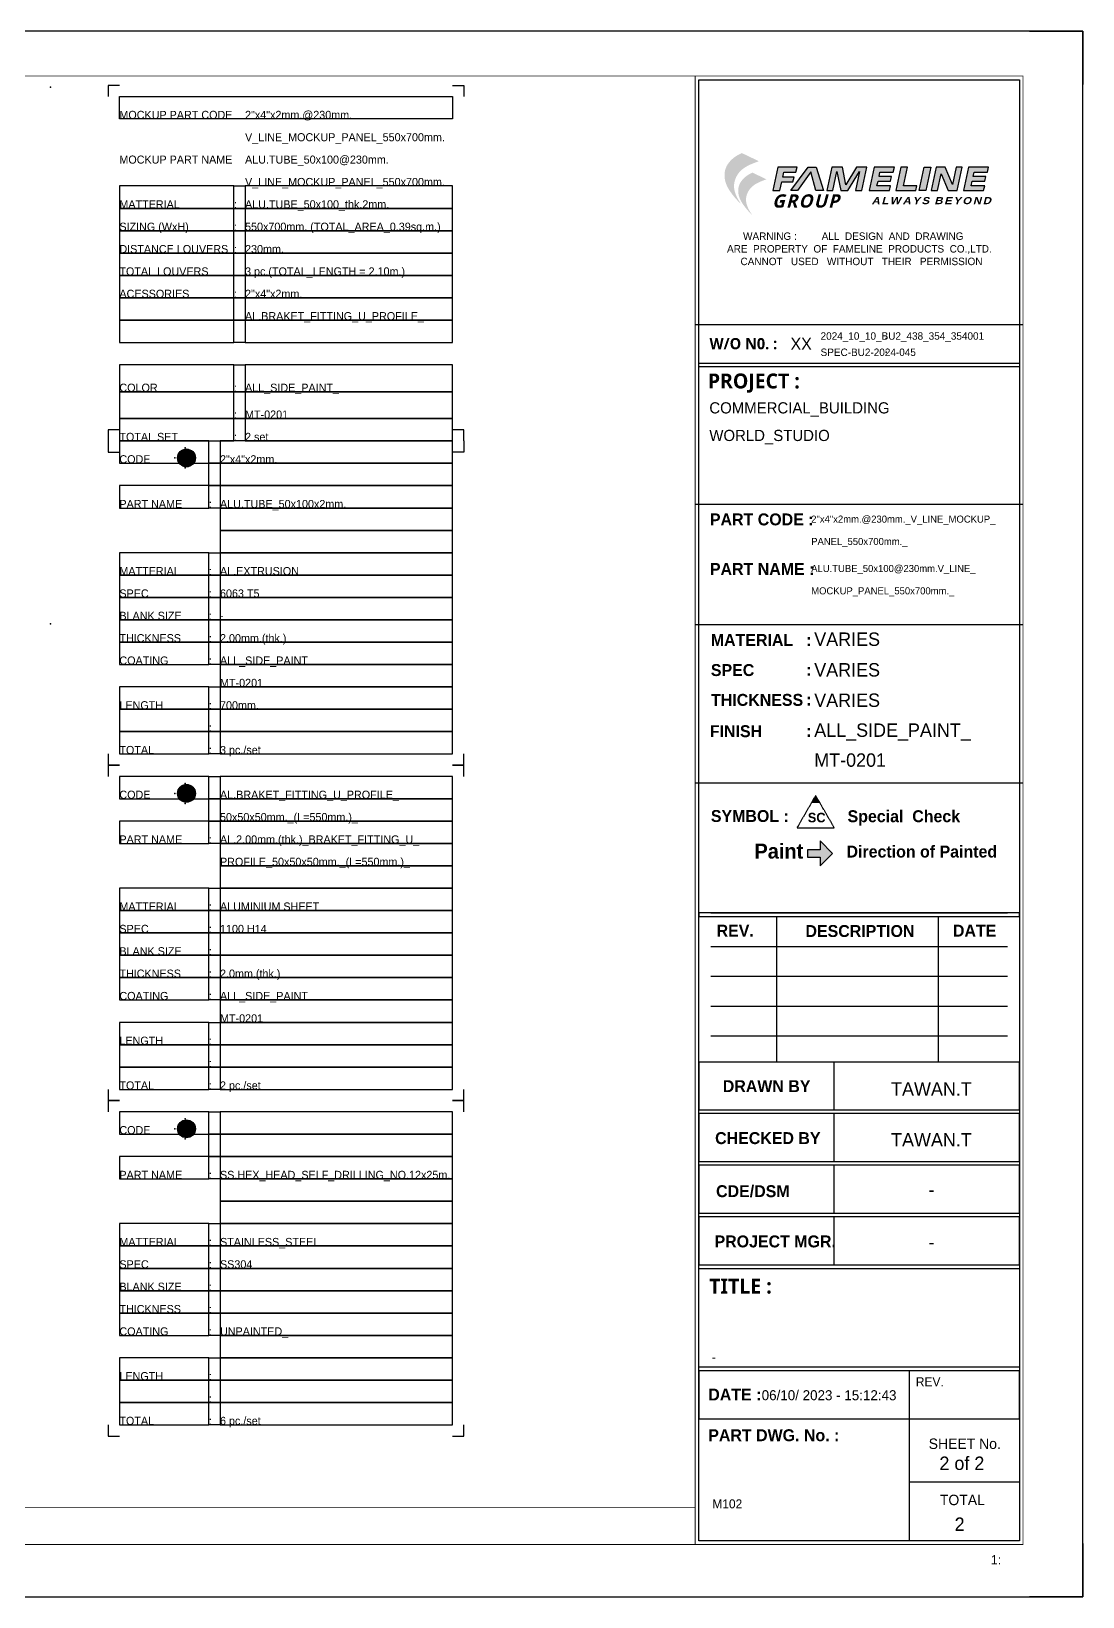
# Model space of a CAD drawing. Header units: millimetres. Extents: x -244126 to 368105, y -173968 to 259060.
# Drawn here: x 20185 to 21596, y 36859 to 38959 of the extents above; entities that cross this region are included whole.
import ezdxf
from ezdxf.enums import TextEntityAlignment as Align

# ---------------------------------------------------------------- set-up
doc = ezdxf.new("R2010")
doc.units = ezdxf.units.MM
doc.header["$MEASUREMENT"] = 0
for name, pattern in [('005_GG_TA_LINE', [13.75, 5, -1.25, 1.25, -1.25, 5]), ('BORDER2', [22.225, 6.35, -3.175, 6.35, -3.175, 0, -3.175]), ('HIDDEN', [9.525, 6.35, -3.175]), ('TA_HL_003.00000', [19.5, 10.65, -8.85])]:
    doc.linetypes.add(name, pattern=pattern)
for name, color, linetype in [('000 - D I M 0.25', 6, 'Continuous'), ('000 - H A T C H', 8, 'Continuous'), ('000 - L I N E 0.1', 1, 'Continuous'), ('000 - SYMBOL CON', 1, 'Continuous'), ('000 - T E X T', 4, 'Continuous'), ('000 - TITLEBLOCK', 4, 'Continuous'), ('A04_TUBE SERIES', 7, 'Continuous'), ('FL-Support ii', 5, 'Continuous'), ('T E X T', 4, 'Continuous')]:
    doc.layers.add(name, color=color, linetype=linetype)
doc.styles.add('BROWALLIA', font='BrowalliaUPC.ttf')
doc.styles.add('Cetury Gothic', font='GOTHIC.TTF')
doc.styles.add('MtXpl_BrowalliaUPC', font='BrowalliaUPC.ttf')
doc.styles.add('MtXpl_Century_Gothic', font='GOTHICB.TTF')
doc.styles.add('MtXpl_Malgun_Gothic', font='malgunbd.ttf')
doc.styles.add('TA', font='Cordia New.ttf', dxfattribs={"height": 4.5})

# ---------------------------------------------------------------- blocks, each defined once
blk = doc.blocks.new('A$Cfd196da9')
at = {"color": 0, "linetype": 'ByBlock', "const_width": 0.1}
blk.add_lwpolyline([(-143.5, -98), (96.5, -98), (96.5, 99), (-143.5, 99)], close=True, dxfattribs=at)
blk = doc.blocks.new('NEW LOGO FAMELINE')
h = blk.add_hatch(color=3)
h.dxf.hatch_style = 1
h.set_gradient(color1=(51, 51, 51), color2=(132, 132, 132), tint=1, name='INVHEMISPHERICAL')
edge = h.paths.add_edge_path()
edge.add_spline(control_points=[(167, -151.3), (166.2, -150.2), (164.6, -148), (161.9, -143.2), (159.3, -137.4), (158.4, -130.6), (159.4, -124.4), (161.9, -118.6), (166.8, -112.3), (175.3, -106.8), (182.7, -104.2), (186.7, -102.7)], knot_values=[0, 0, 0, 0, 3.999368, 8.221458, 16.423435, 22.935826, 28.683381, 35.030362, 41.70231, 52.106571, 65.045306, 65.045306, 65.045306, 65.045306], degree=3, periodic=0)
edge.add_line((186.7, -102.7), (167.5, -93.5))
edge.add_spline(control_points=[(167.5, -93.5), (165.3, -94.5), (160.7, -96.8), (154.8, -101.7), (150.3, -107.6), (148, -114.3), (147.8, -121.1), (149.6, -128.8), (153.3, -135.6), (157.9, -141.6), (162.1, -146.7), (165.3, -149.7), (167, -151.3)], knot_values=[0, 0, 0, 0, 7.114643, 15.455222, 22.761373, 29.246418, 36.248595, 42.954952, 52.716962, 59.173886, 65.493194, 72.469008, 72.469008, 72.469008, 72.469008], degree=3, periodic=0)
edge = h.paths.add_edge_path(flags=16)
edge.add_spline(control_points=[(174.4, -106.3), (174.1, -106.2), (172.5, -105.6), (168.6, -105.4), (162.7, -105.8), (156.2, -106.9), (152.6, -109.1), (151, -110.1)], knot_values=[0, 0, 0, 0, 1.056476, 5.025479, 11.599149, 18.811417, 24.352285, 24.352285, 24.352285, 24.352285], degree=3, periodic=0)
edge.add_spline(control_points=[(151, -110.1), (151.1, -109.8), (151.2, -109.5), (151.8, -108.3), (152.4, -107.3), (153.9, -105.1), (154.9, -104), (157.1, -101.7), (158.4, -100.5), (160.4, -99), (161.1, -98.5), (162.6, -97.6), (163.3, -97.1), (164.9, -96.2), (165.8, -95.8), (167, -95.2), (167.2, -95.1), (167.5, -95)], knot_values=[0.636744, 0.636744, 0.636744, 0.636744, 1.528083, 1.528083, 5.150301, 5.150301, 9.845601, 9.845601, 15.15015, 15.15015, 17.802424, 17.802424, 20.454698, 20.454698, 23.491903, 23.491903, 24.373762, 24.373762, 24.373762, 24.373762], degree=3, periodic=0)
edge.add_line((167.5, -95), (183.3, -102.6))
edge.add_spline(control_points=[(183.3, -102.6), (182.4, -102.9), (181.5, -103.2), (178.6, -104.4), (176.5, -105.2), (174.4, -106.3)], knot_values=[3.151221, 3.151221, 3.151221, 3.151221, 5.963358, 5.963358, 12.618488, 12.618488, 12.618488, 12.618488], degree=3, periodic=0)
h = blk.add_hatch(color=253)
h.dxf.hatch_style = 1
edge = h.paths.add_edge_path()
edge.add_spline(control_points=[(167.5, -95), (167.2, -95.1), (167, -95.2), (165.8, -95.8), (164.9, -96.2), (163.3, -97.1), (162.6, -97.6), (161.1, -98.5), (160.4, -99), (158.4, -100.5), (157.1, -101.7), (154.9, -104), (153.9, -105.1), (152.4, -107.3), (151.8, -108.3), (151.2, -109.5), (151.1, -109.8), (151, -110.1)], knot_values=[0.636744, 0.636744, 0.636744, 0.636744, 1.518603, 1.518603, 4.555808, 4.555808, 7.208082, 7.208082, 9.860357, 9.860357, 15.164905, 15.164905, 19.860205, 19.860205, 23.482423, 23.482423, 24.373762, 24.373762, 24.373762, 24.373762], degree=3, periodic=0)
edge.add_spline(control_points=[(151, -110.1), (152.6, -109.1), (156.2, -106.9), (162.7, -105.8), (168.6, -105.4), (172.5, -105.6), (174.1, -106.2), (174.4, -106.3)], knot_values=[0, 0, 0, 0, 5.540868, 12.753135, 19.326806, 23.295809, 24.352285, 24.352285, 24.352285, 24.352285], degree=3, periodic=0)
edge.add_spline(control_points=[(174.4, -106.3), (176.5, -105.2), (178.6, -104.4), (181.5, -103.2), (182.4, -102.9), (183.3, -102.6)], knot_values=[3.151221, 3.151221, 3.151221, 3.151221, 9.806351, 9.806351, 12.618488, 12.618488, 12.618488, 12.618488], degree=3, periodic=0)
edge.add_line((183.3, -102.6), (167.5, -95))
edge = h.paths.add_edge_path()
edge.add_spline(control_points=[(179.5, -116.8), (179.3, -116.9), (179.1, -117), (178.1, -117.4), (177.4, -117.8), (176, -118.5), (175.4, -118.9), (174.3, -119.6), (173.7, -120), (172, -121.3), (171, -122.3), (169.1, -124.2), (168.3, -125.1), (167.1, -126.9), (166.6, -127.7), (166.1, -128.8), (166, -129), (165.9, -129.2)], knot_values=[0.636744, 0.636744, 0.636744, 0.636744, 1.518603, 1.518603, 4.555808, 4.555808, 7.208082, 7.208082, 9.860357, 9.860357, 15.164905, 15.164905, 19.860205, 19.860205, 23.482423, 23.482423, 24.373762, 24.373762, 24.373762, 24.373762], degree=3, periodic=0)
edge.add_spline(control_points=[(165.9, -129.2), (166.3, -129), (166.6, -128.7), (167, -128.5)], knot_values=[0, 0, 0, 0, 1.522018, 1.522018, 1.522018, 1.522018], degree=3, periodic=0)
edge.add_spline(control_points=[(167, -128.5), (167.7, -128.1), (168.5, -127.7), (169.2, -127.3)], knot_values=[1.522018, 1.522018, 1.522018, 1.522018, 4.566053, 4.566053, 4.566053, 4.566053], degree=3, periodic=0)
edge.add_spline(control_points=[(169.2, -127.3), (169.5, -127.2), (170.2, -126.9), (171, -126.6), (171.6, -126.5)], knot_values=[4.566053, 4.566053, 4.566053, 4.566053, 5.540868, 7.610089, 7.610089, 7.610089, 7.610089], degree=3, periodic=0)
edge.add_spline(control_points=[(171.6, -126.5), (172.4, -126.3), (173.2, -126.1), (174, -126)], knot_values=[7.610089, 7.610089, 7.610089, 7.610089, 10.654125, 10.654125, 10.654125, 10.654125], degree=3, periodic=0)
edge.add_spline(control_points=[(174, -126), (174.6, -125.9), (175.8, -125.7), (177.1, -125.6), (177.8, -125.5)], knot_values=[10.654125, 10.654125, 10.654125, 10.654125, 12.753135, 15.220178, 15.220178, 15.220178, 15.220178], degree=3, periodic=0)
edge.add_spline(control_points=[(177.8, -125.5), (178.9, -125.5), (180.1, -125.4), (181.4, -125.4), (181.5, -125.4)], knot_values=[15.220178, 15.220178, 15.220178, 15.220178, 19.326806, 19.786231, 19.786231, 19.786231, 19.786231], degree=3, periodic=0)
edge.add_spline(control_points=[(181.5, -125.4), (182.1, -125.5), (182.8, -125.5), (183.4, -125.6)], knot_values=[19.786231, 19.786231, 19.786231, 19.786231, 22.069258, 22.069258, 22.069258, 22.069258], degree=3, periodic=0)
edge.add_spline(control_points=[(183.4, -125.6), (183.7, -125.6), (184.1, -125.7), (184.5, -125.8), (184.6, -125.9)], knot_values=[22.069258, 22.069258, 22.069258, 22.069258, 23.295809, 23.591276, 23.591276, 23.591276, 23.591276], degree=3, periodic=0)
edge.add_spline(control_points=[(184.6, -125.9), (184.8, -125.9), (185, -126), (185.2, -126.1)], knot_values=[23.591276, 23.591276, 23.591276, 23.591276, 24.352285, 24.352285, 24.352285, 24.352285], degree=3, periodic=0)
edge.add_spline(control_points=[(185.2, -126.1), (186.9, -125.2), (188.6, -124.5), (191, -123.5), (191.8, -123.3), (192.5, -123)], knot_values=[3.151221, 3.151221, 3.151221, 3.151221, 9.806351, 9.806351, 12.618488, 12.618488, 12.618488, 12.618488], degree=3, periodic=0)
edge.add_line((192.5, -123), (179.5, -116.8))
h = blk.add_hatch(color=3)
h.dxf.hatch_style = 1
h.set_gradient(color1=(51, 51, 51), color2=(132, 132, 132), tint=1, name='INVHEMISPHERICAL')
edge = h.paths.add_edge_path()
edge.add_spline(control_points=[(179.1, -163.1), (178.5, -162.2), (177.2, -160.4), (174.9, -156.5), (172.8, -151.7), (172, -146), (172.8, -140.9), (174.9, -136.2), (178.9, -131), (185.9, -126.5), (192, -124.3), (195.3, -123.1)], knot_values=[0, 0, 0, 0, 3.28902, 6.761203, 13.506384, 18.862075, 23.588778, 28.808439, 34.295348, 42.851654, 53.492273, 53.492273, 53.492273, 53.492273], degree=3, periodic=0)
edge.add_line((195.3, -123.1), (179.5, -115.6))
edge.add_spline(control_points=[(179.5, -115.6), (177.7, -116.4), (173.9, -118.3), (169.1, -122.3), (165.3, -127.2), (163.4, -132.7), (163.3, -138.3), (164.8, -144.6), (167.9, -150.2), (171.6, -155.1), (175.1, -159.3), (177.7, -161.8), (179.1, -163.1)], knot_values=[0, 0, 0, 0, 5.850974, 12.71014, 18.718608, 24.051811, 29.810295, 35.325501, 43.35363, 48.663707, 53.86061, 59.597414, 59.597414, 59.597414, 59.597414], degree=3, periodic=0)
edge = h.paths.add_edge_path(flags=16)
edge.add_spline(control_points=[(171.6, -126.5), (171, -126.6), (170.2, -126.9), (169.5, -127.2), (169.2, -127.3)], knot_values=[4.566053, 4.566053, 4.566053, 4.566053, 6.635274, 7.610089, 7.610089, 7.610089, 7.610089], degree=3, periodic=0)
edge.add_spline(control_points=[(169.2, -127.3), (168.5, -127.7), (167.7, -128.1), (167, -128.5)], knot_values=[1.522018, 1.522018, 1.522018, 1.522018, 4.566053, 4.566053, 4.566053, 4.566053], degree=3, periodic=0)
edge.add_spline(control_points=[(167, -128.5), (166.6, -128.7), (166.3, -129), (165.9, -129.2)], knot_values=[0, 0, 0, 0, 1.522018, 1.522018, 1.522018, 1.522018], degree=3, periodic=0)
edge.add_spline(control_points=[(165.9, -129.2), (166, -129), (166.1, -128.8), (166.6, -127.7), (167.1, -126.9), (168.3, -125.1), (169.1, -124.2), (171, -122.3), (172, -121.3), (173.7, -120), (174.3, -119.6), (175.4, -118.9), (176, -118.5), (177.4, -117.8), (178.1, -117.4), (179.1, -117), (179.3, -116.9), (179.5, -116.8)], knot_values=[0.636744, 0.636744, 0.636744, 0.636744, 1.528083, 1.528083, 5.150301, 5.150301, 9.845601, 9.845601, 15.15015, 15.15015, 17.802424, 17.802424, 20.454698, 20.454698, 23.491903, 23.491903, 24.373762, 24.373762, 24.373762, 24.373762], degree=3, periodic=0)
edge.add_line((179.5, -116.8), (192.5, -123))
edge.add_spline(control_points=[(192.5, -123), (191.8, -123.3), (191, -123.5), (188.6, -124.5), (186.9, -125.2), (185.2, -126.1)], knot_values=[3.151221, 3.151221, 3.151221, 3.151221, 5.963358, 5.963358, 12.618488, 12.618488, 12.618488, 12.618488], degree=3, periodic=0)
edge.add_spline(control_points=[(185.2, -126.1), (185, -126), (184.8, -125.9), (184.6, -125.9)], knot_values=[23.591276, 23.591276, 23.591276, 23.591276, 24.352285, 24.352285, 24.352285, 24.352285], degree=3, periodic=0)
edge.add_spline(control_points=[(184.6, -125.9), (184.5, -125.8), (184.1, -125.7), (183.7, -125.6), (183.4, -125.6)], knot_values=[22.069258, 22.069258, 22.069258, 22.069258, 22.364725, 23.591276, 23.591276, 23.591276, 23.591276], degree=3, periodic=0)
edge.add_spline(control_points=[(183.4, -125.6), (182.8, -125.5), (182.1, -125.5), (181.5, -125.4)], knot_values=[19.786231, 19.786231, 19.786231, 19.786231, 22.069258, 22.069258, 22.069258, 22.069258], degree=3, periodic=0)
edge.add_spline(control_points=[(181.5, -125.4), (181.4, -125.4), (180.1, -125.4), (178.9, -125.5), (177.8, -125.5)], knot_values=[15.220178, 15.220178, 15.220178, 15.220178, 15.679604, 19.786231, 19.786231, 19.786231, 19.786231], degree=3, periodic=0)
edge.add_spline(control_points=[(177.8, -125.5), (177.1, -125.6), (175.8, -125.7), (174.6, -125.9), (174, -126)], knot_values=[10.654125, 10.654125, 10.654125, 10.654125, 13.121167, 15.220178, 15.220178, 15.220178, 15.220178], degree=3, periodic=0)
edge.add_spline(control_points=[(174, -126), (173.2, -126.1), (172.4, -126.3), (171.6, -126.5)], knot_values=[7.610089, 7.610089, 7.610089, 7.610089, 10.654125, 10.654125, 10.654125, 10.654125], degree=3, periodic=0)
blk = doc.blocks.new('*U1673')
h = blk.add_hatch(color=3)
h.dxf.hatch_style = 1
h.paths.add_polyline_path([(2554.4, 1886.3), (2563.6, 1886.3), (2566.1, 1898), (2581.3, 1898), (2582.7, 1904.5), (2567.5, 1904.5), (2568.9, 1911.1), (2585.3, 1911.1), (2586.7, 1917.8), (2561.1, 1917.8)])
h.paths.add_polyline_path([(2578.2, 1886.3), (2587.5, 1886.3), (2605.3, 1911.7), (2611.9, 1886.3), (2622.2, 1886.3), (2612.5, 1917.8), (2601.7, 1917.8)])
h.paths.add_polyline_path([(2640.1, 1912), (2645.3, 1886.3), (2654.7, 1886.3), (2670.7, 1911.9), (2665.2, 1886.3), (2673.7, 1886.3), (2680.4, 1917.8), (2666.7, 1917.8), (2652, 1894.2), (2647.5, 1917.8), (2633.6, 1917.8), (2626.9, 1886.3), (2634.6, 1886.3)])
h.paths.add_polyline_path([(2683.4, 1886.3), (2710.6, 1886.3), (2712.1, 1892.9), (2694, 1892.9), (2695.4, 1899.1), (2712.3, 1899.1), (2713.6, 1905.3), (2696.7, 1905.3), (2697.9, 1911.1), (2715.9, 1911.1), (2717.3, 1917.8), (2690.1, 1917.8)])
h.paths.add_polyline_path([(2719.1, 1886.3), (2745.9, 1886.3), (2747.3, 1892.9), (2729.5, 1892.9), (2734.8, 1917.8), (2725.8, 1917.8)])
h.paths.add_polyline_path([(2750.6, 1886.3), (2759.6, 1886.3), (2766.3, 1917.8), (2757.3, 1917.8)])
h.paths.add_polyline_path([(2766.9, 1886.3), (2775, 1886.3), (2779.9, 1909), (2789.4, 1886.3), (2801.5, 1886.3), (2808.2, 1917.8), (2800.1, 1917.8), (2795.2, 1894.7), (2785.5, 1917.8), (2773.6, 1917.8)])
h.paths.add_polyline_path([(2809.9, 1886.3), (2837.1, 1886.3), (2838.6, 1892.9), (2820.5, 1892.9), (2821.9, 1899.1), (2838.8, 1899.1), (2840.1, 1905.3), (2823.2, 1905.3), (2824.4, 1911.1), (2842.4, 1911.1), (2843.8, 1917.8), (2816.6, 1917.8)])
h = blk.add_hatch(color=150)
h.dxf.hatch_style = 1
h.paths.add_polyline_path([(2611.7, 1074.8), (2605.9, 1064.8), (2617.5, 1064.8)])
at = {"layer": 'FL-Support ii'}
blk.add_hatch(color=1, dxfattribs=at).paths.add_polyline_path([(2617.6, 1002.1), (2617.6, 1013.8), (2634.3, 997.1), (2617.6, 980.4), (2617.6, 992.1), (2600.9, 992.1), (2600.9, 1002.1)])
at = {"color": 3, "linetype": 'Continuous'}
for p, q in [((2450, 1706.5), (2890, 1706.5)), ((2450, 1465.7), (2890, 1465.7)), ((2890, 1303.6), (2450, 1303.6)), ((2890, 1303.6), (2450, 1303.6)), ((2890, 1091.2), (2450, 1091.2)), ((2559, 912.3), (2559, 717.3)), ((2776, 912.3), (2776, 717.3)), ((2471, 872.3), (2869, 872.3)), ((2636.2, 717.3), (2636.2, 653)), ((2636.2, 648), (2636.2, 583.8)), ((2636.2, 578.8), (2636.2, 514.5)), ((2636.2, 509.5), (2636.2, 445.2)), ((2737, 302.9), (2737, 238.6)), ((2737, 238.6), (2737, 75)), ((2737, 154.3), (2885, 154.3))]:
    blk.add_line(p, q, dxfattribs=at)
at = {"color": 8, "linetype": 'Continuous'}
for p, q in [((2471, 917.3), (2869, 917.3)), ((2471, 832.3), (2869, 832.3)), ((2471, 792.3), (2869, 792.3)), ((2471, 752.3), (2869, 752.3))]:
    blk.add_line(p, q, dxfattribs=at)
at = {"color": 3}
for points in [[(2586.7, 1917.8), (2561.1, 1917.8), (2554.4, 1886.3), (2563.6, 1886.3), (2566.1, 1898), (2581.3, 1898), (2582.7, 1904.5), (2567.5, 1904.5), (2568.9, 1911.1), (2585.3, 1911.1), (2586.7, 1917.8)], [(2578.2, 1886.3), (2601.7, 1917.8), (2612.5, 1917.8), (2622.2, 1886.3), (2611.9, 1886.3), (2605.3, 1911.7), (2587.5, 1886.3), (2578.2, 1886.3)], [(2626.9, 1886.3), (2634.6, 1886.3), (2640.1, 1912), (2645.3, 1886.3), (2654.7, 1886.3), (2670.7, 1911.9), (2665.2, 1886.3), (2673.7, 1886.3), (2680.4, 1917.8), (2666.7, 1917.8), (2652, 1894.2), (2647.5, 1917.8), (2633.6, 1917.8), (2626.9, 1886.3)], [(2734.8, 1917.8), (2725.8, 1917.8), (2719.1, 1886.3), (2745.9, 1886.3), (2747.3, 1892.9), (2729.5, 1892.9), (2734.8, 1917.8)], [(2757.3, 1917.8), (2766.3, 1917.8), (2759.6, 1886.3), (2750.6, 1886.3), (2757.3, 1917.8)], [(2766.9, 1886.3), (2775, 1886.3), (2779.9, 1909), (2789.4, 1886.3), (2801.5, 1886.3), (2808.2, 1917.8), (2800.1, 1917.8), (2795.2, 1894.7), (2785.5, 1917.8), (2773.6, 1917.8), (2766.9, 1886.3)]]:
    blk.add_lwpolyline(points, dxfattribs=at)
for points in [[(2697.9, 1911.1), (2715.9, 1911.1), (2717.3, 1917.8), (2690.1, 1917.8), (2683.4, 1886.3), (2710.6, 1886.3), (2712.1, 1892.9), (2694, 1892.9), (2695.4, 1899.1), (2712.3, 1899.1), (2713.6, 1905.3), (2696.7, 1905.3)], [(2824.4, 1911.1), (2842.4, 1911.1), (2843.8, 1917.8), (2816.6, 1917.8), (2809.9, 1886.3), (2837.1, 1886.3), (2838.6, 1892.9), (2820.5, 1892.9), (2821.9, 1899.1), (2838.8, 1899.1), (2840.1, 1905.3), (2823.2, 1905.3)]]:
    blk.add_lwpolyline(points, close=True, dxfattribs=at)
at = {"color": 3, "linetype": 'Continuous'}
for points in [[(2885, 1654.8), (2885, 1649.8), (2455, 1649.8), (2455, 1654.8)], [(2885, 912.3), (2885, 917.3), (2455, 917.3), (2455, 912.3)], [(2885, 653), (2885, 717.3), (2455, 717.3), (2455, 653)], [(2885, 583.8), (2885, 648), (2455, 648), (2455, 583.8)], [(2885, 514.5), (2885, 578.8), (2455, 578.8), (2455, 514.5)], [(2885, 445.2), (2885, 509.5), (2455, 509.5), (2455, 445.2)], [(2885, 440.2), (2885, 307.9), (2455, 307.9), (2455, 440.2)], [(2885, 238.6), (2885, 302.9), (2455, 302.9), (2455, 238.6)], [(2885, 238.6), (2885, 75), (2455, 75), (2455, 238.6)]]:
    blk.add_lwpolyline(points, close=True, dxfattribs=at)
at = {"color": 150, "linetype": 'HIDDEN', "ltscale": 0.1}
blk.add_lwpolyline([(2586.7, 1031.5), (2636.7, 1031.5), (2611.7, 1074.8), (2586.7, 1031.5)], dxfattribs=at)
for p in [(1585, 2025), (2706.5, 1688), (2706.5, 1669.4), (1585, 1305)]:
    blk.add_point(p)
at = {"layer": '000 - L I N E 0.1', "color": 21, "linetype": 'Continuous'}
for points in [[(2898.8, 2100), (2970, 2100), (2970, 2028.8)], [(2970, 71.2), (2970, 0), (2898.8, 0)]]:
    blk.add_lwpolyline(points, dxfattribs=at)
at = {"layer": '000 - T E X T', "color": 3, "const_width": 1}
blk.add_lwpolyline([(2890, 70), (2450, 70), (2450, 2040), (2890, 2040)], close=True, dxfattribs=at)
at = {"layer": '000 - T E X T', "color": 3}
blk.add_lwpolyline([(2885, 75), (2455, 75), (2455, 2035), (2885, 2035)], close=True, dxfattribs=at)
at = {"layer": '000 - T E X T', "color": 3, "const_width": 1}
blk.add_lwpolyline([(50, 120), (2450, 120)], dxfattribs=at)
at = {"layer": '000 - TITLEBLOCK', "color": 250}
blk.add_lwpolyline([(0, 0), (2970, 0), (2970, 2100), (0, 2100)], close=True, dxfattribs=at)
at = {"layer": 'FL-Support ii', "color": 5}
blk.add_lwpolyline([(2617.6, 980.4), (2634.3, 997.1), (2617.6, 1013.8), (2617.6, 1002.1), (2600.9, 1002.1), (2600.9, 992.1), (2617.6, 992.1)], close=True, dxfattribs=at)
at = {"color": 3, "xscale": 1.189557145183746, "yscale": 1.189557145183746, "zscale": 1.189557145183746}
blk.add_blockref('NEW LOGO FAMELINE', (2313.4, 2047.9), dxfattribs=at)
at = {"layer": '000 - T E X T', "color": 3, "xscale": 10, "yscale": 10, "zscale": 10}
blk.add_blockref('A$Cfd196da9', (1485, 1050), dxfattribs=at)
at = {"color": 4, "style": 'Cetury Gothic'}
blk.add_text(' 1:', height=12.51, dxfattribs=at).set_placement((2842, 43.2))
at = {"color": 2, "attachment_point": 1, "style": 'Cetury Gothic'}
for s, width, insert, char_height in [('{\\f@Meiryo UI|b1|i1|c0|p34;\\T1.1;GROUP}', 112.596, (2553.2, 1881.3), 17.843), ('{\\fArial Black|b0|i1|c0|p34;\\T1.2;ALWAYS BEYOND}', 182.535, (2686.8, 1877.6), 9.516)]:
    blk.add_mtext_dynamic_manual_height_columns(s, width=width, gutter_width=29.7, heights=[0], dxfattribs=dict(at, insert=insert, char_height=char_height))
at = {"color": 4, "style": 'TA'}
blk.add_attdef('PAPER_SIZE', text='', height=12.5, dxfattribs=at).set_placement((2843, 49.9), align=Align.MIDDLE_RIGHT)
blk.add_attdef('SCALE_SIZE', text='', height=12.5, dxfattribs=at).set_placement((2867.6, 50.1), align=Align.MIDDLE_LEFT)
at = {"layer": '000 - D I M 0.25', "color": 2, "insert": (2595, 1010.2), "char_height": 20, "width": 671.136, "attachment_point": 3, "style": 'BROWALLIA'}
blk.add_mtext('{\\fBrowalliaUPC|b1|i0|c222|p34;Paint}', dxfattribs=at)
at = {"layer": '000 - T E X T', "linetype": '005_GG_TA_LINE', "insert": (2534.3, 277), "char_height": 13.438, "attachment_point": 1, "style": 'Cetury Gothic'}
blk.add_mtext(' 06/10/ 2023 - 15:12:43 ', dxfattribs=at)
at = {"layer": '000 - T E X T', "color": 250, "style": 'TA'}
for tag, height, p in [('SUPERLINK', 10, (86.3, 2078.8)), ('NAMEFILE', 10, (86.3, 2058.8)), ('SC', 200, (16.8, 1876.1))]:
    blk.add_attdef(tag, text='', height=height, dxfattribs=at).set_placement(p, align=Align.MIDDLE_LEFT)
at = {"layer": '000 - T E X T', "color": 4, "style": 'TA'}
for tag, height, p in [('NAME_JOB_1', 10, (2618.3, 1691.3)), ('NAME_JOB_2', 10, (2618.3, 1669.4)), ('NAME_PROJECT_1', 15, (2469, 1594.8)), ('NAME_PROJECT_2', 15, (2469, 1557.8)), ('NAME_PROJECT_3', 15, (2469, 1520.8)), ('CODE_VALUE_1', 9.5, (2605.7, 1445.6)), ('CODE_VALUE_2', 9.5, (2605.7, 1415.6)), ('PART_NAME_VALUE_1', 9.5, (2605.7, 1379.4)), ('PART_NAME_VALUE_2', 9.5, (2605.7, 1349.4)), ('PART_NAME_VALUE_3', 9.5, (2605.7, 1319.4)), ('MATTERIAL_VALUE_1', 18, (2609.8, 1284.5)), ('SPEC_VALUE', 18, (2609.8, 1243.4)), ('THICKNESS_VALUE', 18, (2609.8, 1202.6)), ('COATING_VALUE_1', 18, (2609.8, 1162.5)), ('COATING_VALUE_2', 18, (2609.8, 1122.4)), ('NAME_TITLE_1', 12, (2472.5, 388.1)), ('NAME_TITLE_2', 12, (2472.5, 354.8)), ('NAME_TITLE_3', 12, (2472.5, 321.5)), ('DRAWING_NO1', 12, (2473.1, 164.6)), ('DRAWING_NO2', 12, (2473.1, 124.6))]:
    blk.add_attdef(tag, text='', height=height, dxfattribs=at).set_placement(p, align=Align.MIDDLE_LEFT)
for tag, p in [('NAME_DAFT', (2767.1, 681.1)), ('NAME_CHECKED', (2767.1, 613)), ('NAME_DESIGNER', (2767.1, 546.1)), ('NAME_DESIGN_MGR', (2767.1, 475.6))]:
    blk.add_attdef(tag, text='', height=18, dxfattribs=at).set_placement(p, align=Align.MIDDLE_CENTER)
for tag, p, height in [('REV', (2767.6, 251.2), 18.8), ('NAME_REMARK', (276.4, 86.5), 20)]:
    blk.add_attdef(tag, p, '', height=height, dxfattribs=at)
at = {"layer": '000 - T E X T', "color": 4, "style": 'Cetury Gothic'}
for tag, p in [('SHEET_NO.', (2807.9, 170)), ('TOTAL_SHEET_NO.', (2804.8, 88.2))]:
    blk.add_attdef(tag, text='', height=18, dxfattribs=at).set_placement(p, align=Align.CENTER)
at = {"layer": 'T E X T', "color": 4, "linetype": '005_GG_TA_LINE'}
for s, height, style, p in [(' WARNING :         ALL  DESIGN  AND  DRAWING', 10, 'Cetury Gothic', (2510.6, 1820.2)), ('ARE  PROPERTY  OF  FAMELINE  PRODUCTS  CO.,LTD.', 10, 'Cetury Gothic', (2492.8, 1803.2)), (' CANNOT   USED   WITHOUT   THEIR   PERMISSION', 10, 'Cetury Gothic', (2507.2, 1786.3)), ('W/O N0. :', 15, 'MtXpl_Malgun_Gothic', (2469.3, 1673.5)), ('XX', 16, 'Cetury Gothic', (2578, 1672.8)), ('PROJECT :', 20, 'MtXpl_Malgun_Gothic', (2467.1, 1620.9)), ('PART CODE :', 16, 'MtXpl_Century_Gothic', (2469.8, 1437.2)), ('PART NAME :', 16, 'MtXpl_Century_Gothic', (2469.8, 1370.7)), ('MATERIAL', 16, 'MtXpl_Century_Gothic', (2471, 1275.5)), (':', 16, 'MtXpl_Century_Gothic', (2599.1, 1275.5)), ('SPEC', 16, 'MtXpl_Century_Gothic', (2471.1, 1235.1)), (':', 16, 'MtXpl_Century_Gothic', (2599.1, 1235.5)), ('THICKNESS', 16, 'MtXpl_Century_Gothic', (2471.3, 1195.1)), (':', 16, 'MtXpl_Century_Gothic', (2599.1, 1195.5)), ('FINISH', 16, 'MtXpl_Century_Gothic', (2469.7, 1153.1)), (':', 16, 'MtXpl_Century_Gothic', (2599.1, 1153.5)), ('SYMBOL :', 16, 'MtXpl_Century_Gothic', (2471.1, 1039.3)), ('Special  Check', 16, 'MtXpl_Century_Gothic', (2654.5, 1039)), ('Direction of Painted', 16, 'MtXpl_Century_Gothic', (2653.1, 991.6)), ('REV.', 16, 'MtXpl_Century_Gothic', (2478.8, 885.5)), ('DESCRIPTION', 16, 'MtXpl_Century_Gothic', (2598, 885)), ('DATE', 16, 'MtXpl_Century_Gothic', (2795.9, 885.5)), ('DRAWN BY', 16, 'MtXpl_Century_Gothic', (2487.1, 676.9)), ('CHECKED BY', 16, 'MtXpl_Century_Gothic', (2476.8, 607.2)), ('CDE/DSM', 16, 'MtXpl_Century_Gothic', (2478.1, 536)), ('PROJECT MGR.', 16, 'MtXpl_Century_Gothic', (2476, 468.6)), ('TITLE :', 20, 'MtXpl_Malgun_Gothic', (2469, 406.6)), ('REV.', 12, 'Cetury Gothic', (2746.1, 282.3)), ('DATE :', 16, 'MtXpl_Century_Gothic', (2467.6, 263.2)), ('PART DWG. No. :', 16, 'MtXpl_Century_Gothic', (2467.6, 208.6)), ('SHEET No.', 14, 'Cetury Gothic', (2763.4, 198.2)), ('TOTAL', 14, 'Cetury Gothic', (2778.4, 122.8))]:
    blk.add_text(s, height=height, dxfattribs=dict(at, style=style)).set_placement(p)
at = {"layer": 'T E X T', "color": 150, "insert": (2601.2, 1051.6), "char_height": 12.8, "attachment_point": 1, "style": 'Cetury Gothic'}
blk.add_mtext('{\\fCentury Gothic|b1|i0|c0|p34;SC}', dxfattribs=at)
blk = doc.blocks.new('*U1652')
at = {"layer": 'Defpoints', "color": 250}
for points in [[(0, 2.5), (-2.5, 2.5), (-2.5, 0)], [(74.5, 2.5), (77, 2.5), (77, 0)], [(-2.5, -77), (-2.5, -79.5), (0, -79.5)], [(77, -77), (77, -79.5), (74.5, -79.5)]]:
    blk.add_lwpolyline(points, dxfattribs=at)
for points in [[(0, 0), (74.5, 0), (74.5, -5), (0, -5)], [(0, -25), (25.6, -25), (25.6, -20), (0, -20)], [(25.6, -20), (28.1, -20), (28.1, -25), (25.6, -25)], [(28.1, -25), (74.5, -25), (74.5, -20), (28.1, -20)], [(0, -30), (25.6, -30), (25.6, -25), (0, -25)], [(25.6, -25), (28.1, -25), (28.1, -30), (25.6, -30)], [(28.1, -30), (74.5, -30), (74.5, -25), (28.1, -25)], [(0, -35), (25.6, -35), (25.6, -30), (0, -30)], [(25.6, -30), (28.1, -30), (28.1, -35), (25.6, -35)], [(28.1, -35), (74.5, -35), (74.5, -30), (28.1, -30)], [(0, -40), (25.6, -40), (25.6, -35), (0, -35)], [(25.6, -35), (28.1, -35), (28.1, -40), (25.6, -40)], [(28.1, -40), (74.5, -40), (74.5, -35), (28.1, -35)], [(0, -45), (25.6, -45), (25.6, -40), (0, -40)], [(25.6, -40), (28.1, -40), (28.1, -45), (25.6, -45)], [(28.1, -45), (74.5, -45), (74.5, -40), (28.1, -40)], [(0, -50), (25.6, -50), (25.6, -45), (0, -45)], [(25.6, -45), (28.1, -45), (28.1, -50), (25.6, -50)], [(28.1, -50), (74.5, -50), (74.5, -45), (28.1, -45)], [(0, -55), (25.6, -55), (25.6, -50), (0, -50)], [(25.6, -50), (28.1, -50), (28.1, -55), (25.6, -55)], [(28.1, -55), (74.5, -55), (74.5, -50), (28.1, -50)], [(0, -66), (25.6, -66), (25.6, -60), (0, -60)], [(25.6, -60), (28.1, -60), (28.1, -66), (25.6, -66)], [(28.1, -66), (74.5, -66), (74.5, -60), (28.1, -60)], [(0, -72), (25.6, -72), (25.6, -66), (0, -66)], [(25.6, -66), (28.1, -66), (28.1, -72), (25.6, -72)], [(28.1, -72), (74.5, -72), (74.5, -66), (28.1, -66)], [(0, -77), (25.6, -77), (25.6, -72), (0, -72)], [(25.6, -72), (28.1, -72), (28.1, -77), (25.6, -77)], [(28.1, -77), (74.5, -77), (74.5, -72), (28.1, -72)]]:
    blk.add_lwpolyline(points, close=True, dxfattribs=at)
at = {"layer": '000 - T E X T', "linetype": 'BORDER2', "style": 'TA'}
for s, p in [('MOCKUP PART CODE', (0, -5)), ('MOCKUP PART NAME', (0, -15)), ('MATTERIAL', (0, -25)), (':', (25.6, -25)), ('SIZING (WxH)', (0, -30)), (':', (25.6, -30)), ('DISTANCE LOUVERS', (0, -35)), (':', (25.6, -35)), ('TOTAL LOUVERS', (0, -40)), ('ACESSORIES', (0, -45)), (':', (25.6, -45)), (':', (25.6, -66)), (':', (25.6, -72)), ('TOTAL SET', (0, -77)), (':', (25.6, -77))]:
    blk.add_text(s, height=1.8, dxfattribs=at).set_placement(p)
blk.add_text('COLOR', height=1.8, dxfattribs=at).set_placement((0, -65.1), align=Align.MIDDLE_LEFT)
at = {"layer": '000 - T E X T', "style": 'TA'}
for tag, p in [('CODE_VALUE_1', (28.1, -5)), ('CODE_VALUE_2', (28.1, -10)), ('PART_NAME_VALUE_1', (28.1, -15)), ('PART_NAME_VALUE_2', (28.1, -20)), ('MATTERIAL_VALUE', (28.1, -25)), ('SIZING_VALUE', (28.1, -30)), ('DISTANCE_LOUVERS_VALUE', (28.1, -35)), ('TOTAL_LOUVERS_VALUE1', (28.1, -40)), ('ACESSORIES_VALUE1', (28.1, -45)), ('ACESSORIES_VALUE2', (28.1, -50)), ('ACESSORIES_VALUE3', (28.1, -55)), ('COATING_VALUE_1', (28.1, -66)), ('COATING_VALUE_2', (28.1, -72)), ('TOTAL_SET_VALUE', (28.1, -77))]:
    blk.add_attdef(tag, p, '', height=1.8, dxfattribs=at)
blk = doc.blocks.new('A$C829836ee')
for p in [(0, 3), (0, -3)]:
    blk.add_point(p)
blk = doc.blocks.new('*U5011')
at = {"layer": '000 - H A T C H'}
h = blk.add_hatch(color=250, dxfattribs=at)
h.dxf.hatch_style = 1
edge = h.paths.add_edge_path()
edge.add_arc((15, -3.8), 2, 90, 270, ccw=False)
edge.add_line((15, -1.8), (15, -1.8))
edge.add_arc((15, -3.8), 2, -90, 90, ccw=False)
edge.add_line((15, -5.8), (15, -5.8))
at = {"layer": '000 - SYMBOL CON', "color": 2}
blk.add_lwpolyline([(15, -5.8, -1), (15, -1.8), (15, -1.8, -1), (15, -5.8)], format="xyb", close=True, dxfattribs=at)
at = {"layer": 'A04_TUBE SERIES', "color": 3}
blk.add_point((12.41, -3.8), dxfattribs=at)
at = {"layer": 'Defpoints', "color": 250}
for points in [[(0, 2.5), (-2.5, 2.5), (-2.5, 0)], [(77, 0), (77, 2.5), (74.5, 2.5)], [(-2.5, -70), (-2.5, -72.5), (0, -72.5)], [(74.5, -72.5), (77, -72.5), (77, -70)]]:
    blk.add_lwpolyline(points, dxfattribs=at)
for points in [[(0, -5), (20, -5), (20, 0), (0, 0)], [(20, 0), (22.5, 0), (22.5, -5), (20, -5)], [(22.5, -5), (74.5, -5), (74.5, 0), (22.5, 0)], [(20, -5), (22.5, -5), (22.5, -10), (20, -10)], [(22.5, -10), (74.5, -10), (74.5, -5), (22.5, -5)], [(0, -15), (20, -15), (20, -10), (0, -10)], [(20, -10), (22.5, -10), (22.5, -15), (20, -15)], [(22.5, -15), (74.5, -15), (74.5, -10), (22.5, -10)], [(22.5, -20), (74.5, -20), (74.5, -15), (22.5, -15)], [(22.5, -25), (74.5, -25), (74.5, -20), (22.5, -20)], [(0, -30), (20, -30), (20, -25), (0, -25)], [(20, -25), (22.5, -25), (22.5, -30), (20, -30)], [(22.5, -30), (74.5, -30), (74.5, -25), (22.5, -25)], [(0, -35), (20, -35), (20, -30), (0, -30)], [(20, -30), (22.5, -30), (22.5, -35), (20, -35)], [(22.5, -35), (74.5, -35), (74.5, -30), (22.5, -30)], [(0, -40), (20, -40), (20, -35), (0, -35)], [(20, -35), (22.5, -35), (22.5, -40), (20, -40)], [(22.5, -40), (74.5, -40), (74.5, -35), (22.5, -35)], [(0, -45), (20, -45), (20, -40), (0, -40)], [(20, -40), (22.5, -40), (22.5, -45), (20, -45)], [(22.5, -45), (74.5, -45), (74.5, -40), (22.5, -40)], [(0, -50), (20, -50), (20, -45), (0, -45)], [(20, -45), (22.5, -45), (22.5, -50), (20, -50)], [(22.5, -50), (74.5, -50), (74.5, -45), (22.5, -45)], [(22.5, -55), (74.5, -55), (74.5, -50), (22.5, -50)], [(0, -60), (20, -60), (20, -55), (0, -55)], [(20, -55), (22.5, -55), (22.5, -60), (20, -60)], [(22.5, -60), (74.5, -60), (74.5, -55), (22.5, -55)], [(0, -65), (20, -65), (20, -60), (0, -60)], [(20, -60), (22.5, -60), (22.5, -65), (20, -65)], [(22.5, -65), (74.5, -65), (74.5, -60), (22.5, -60)], [(0, -70), (20, -70), (20, -65), (0, -65)], [(20, -65), (22.5, -65), (22.5, -70), (20, -70)], [(22.5, -70), (74.5, -70), (74.5, -65), (22.5, -65)]]:
    blk.add_lwpolyline(points, close=True, dxfattribs=at)
at = {"xscale": 0.7454636594928784, "yscale": 0.7454636594928784, "zscale": 0.7454636594928784}
blk.add_blockref('A$C829836ee', (14.71, -3.8), dxfattribs=at)
at = {"layer": '000 - T E X T', "linetype": 'BORDER2', "style": 'TA'}
for s, p in [('CODE', (0, -5)), ('PART NAME', (0, -15)), (':', (20, -15)), ('MATTERIAL', (0, -30)), (':', (20, -30)), ('SPEC', (0, -35)), (':', (20, -35)), ('BLANK SIZE', (0, -40)), (':', (20, -40)), ('THICKNESS', (0, -45)), (':', (20, -45)), ('COATING', (0, -50)), (':', (20, -50)), ('LENGTH', (0, -60)), (':', (20, -60)), (':', (20, -65)), ('TOTAL', (0, -70)), (':', (20, -70))]:
    blk.add_text(s, height=1.8, dxfattribs=at).set_placement(p)
at = {"layer": '000 - T E X T', "style": 'TA', "flags": 1}
blk.add_attdef('BLK_NAME', (1.99, 0.93), '', height=1.8, dxfattribs=at)
at = {"layer": '000 - T E X T', "style": 'MtXpl_BrowalliaUPC'}
blk.add_attdef('NO.CODE', text='', height=1.49, dxfattribs=at).set_placement((14.98, -3.76), align=Align.MIDDLE_CENTER)
at = {"layer": '000 - T E X T', "style": 'TA'}
for tag, p in [('CODE_VALUE_1', (22.5, -5)), ('CODE_VALUE_2', (22.5, -10)), ('PART_NAME_VALUE_1', (22.5, -15)), ('PART_NAME_VALUE_2', (22.5, -20)), ('PART_NAME_VALUE_3', (22.5, -25)), ('MATTERIAL_VALUE_1', (22.5, -30)), ('SPEC_VALUE', (22.5, -35)), ('BLANK_SIZE_VALUE', (22.5, -40)), ('THICKNESS_VALUE', (22.5, -45)), ('COATING_VALUE_1', (22.5, -50)), ('COATING_VALUE_2', (22.5, -55)), ('LENGTH_VALUE_1', (22.5, -60)), ('LENGTH_VALUE_2', (22.5, -65)), ('TOTAL_VALUE', (22.5, -70))]:
    blk.add_attdef(tag, p, '', height=1.8, dxfattribs=at)

msp = doc.modelspace()

# ---------------------------------------------------------------- block references
at = {"color": 2, "linetype": 'TA_HL_003.00000'}
ref = msp.add_blockref('*U1673', (18625.93893, 36859.28063), dxfattribs=at)
ref.add_attrib('NAME_JOB_1', '2024_10_10_BU2_438_354_354001', dxfattribs={"layer": '000 - T E X T', "color": 4, "height": 10, "style": 'TA'}).set_placement((21244.26396, 38550.53085), align=Align.MIDDLE_LEFT)
ref.add_attrib('NAME_JOB_2', 'SPEC-BU2-2024-045', dxfattribs={"layer": '000 - T E X T', "color": 4, "height": 10, "style": 'TA'}).set_placement((21244.26396, 38528.71437), align=Align.MIDDLE_LEFT)
ref.add_attrib('NAME_PROJECT_1', 'COMMERCIAL_BUILDING', dxfattribs={"layer": '000 - T E X T', "color": 4, "height": 15, "style": 'TA'}).set_placement((21094.97168, 38454.12599), align=Align.MIDDLE_LEFT)
ref.add_attrib('NAME_PROJECT_2', 'WORLD_STUDIO', dxfattribs={"layer": '000 - T E X T', "color": 4, "height": 15, "style": 'TA'}).set_placement((21094.97168, 38417.12599), align=Align.MIDDLE_LEFT)
ref.add_attrib('CODE_VALUE_1', '2"x4"x2mm.@230mm._V_LINE_MOCKUP_', dxfattribs={"layer": '000 - T E X T', "color": 4, "height": 9.5, "style": 'TA'}).set_placement((21231.68154, 38304.89051), align=Align.MIDDLE_LEFT)
ref.add_attrib('CODE_VALUE_2', 'PANEL_550x700mm._', dxfattribs={"layer": '000 - T E X T', "color": 4, "height": 9.5, "style": 'TA'}).set_placement((21231.68154, 38274.89051), align=Align.MIDDLE_LEFT)
ref.add_attrib('PART_NAME_VALUE_1', 'ALU.TUBE_50x100@230mm.V_LINE_', dxfattribs={"layer": '000 - T E X T', "color": 4, "height": 9.5, "style": 'TA'}).set_placement((21231.68154, 38238.65235), align=Align.MIDDLE_LEFT)
ref.add_attrib('PART_NAME_VALUE_2', 'MOCKUP_PANEL_550x700mm._', dxfattribs={"layer": '000 - T E X T', "color": 4, "height": 9.5, "style": 'TA'}).set_placement((21231.68154, 38208.65235), align=Align.MIDDLE_LEFT)
ref.add_attrib('MATTERIAL_VALUE_1', 'VARIES', dxfattribs={"layer": '000 - T E X T', "color": 4, "height": 18, "style": 'TA'}).set_placement((21235.72324, 38143.79809), align=Align.MIDDLE_LEFT)
ref.add_attrib('SPEC_VALUE', 'VARIES', dxfattribs={"layer": '000 - T E X T', "color": 4, "height": 18, "style": 'TA'}).set_placement((21235.72324, 38102.70118), align=Align.MIDDLE_LEFT)
ref.add_attrib('THICKNESS_VALUE', 'VARIES', dxfattribs={"layer": '000 - T E X T', "color": 4, "height": 18, "style": 'TA'}).set_placement((21235.72324, 38061.92286), align=Align.MIDDLE_LEFT)
ref.add_attrib('COATING_VALUE_1', 'ALL_SIDE_PAINT_', dxfattribs={"layer": '000 - T E X T', "color": 4, "height": 18, "style": 'TA'}).set_placement((21235.72324, 38021.78168), align=Align.MIDDLE_LEFT)
ref.add_attrib('COATING_VALUE_2', 'MT-0201', dxfattribs={"layer": '000 - T E X T', "color": 4, "height": 18, "style": 'TA'}).set_placement((21235.72324, 37981.64051), align=Align.MIDDLE_LEFT)
ref.add_attrib('NAME_DAFT', 'TAWAN.T', dxfattribs={"layer": '000 - T E X T', "color": 4, "height": 18, "style": 'TA'}).set_placement((21392.99381, 37540.361), align=Align.MIDDLE_CENTER)
ref.add_attrib('NAME_CHECKED', 'TAWAN.T', dxfattribs={"layer": '000 - T E X T', "color": 4, "height": 18, "style": 'TA'}).set_placement((21392.99381, 37472.25647), align=Align.MIDDLE_CENTER)
ref.add_attrib('NAME_DESIGNER', '-', dxfattribs={"layer": '000 - T E X T', "color": 4, "height": 18, "style": 'TA'}).set_placement((21392.99381, 37405.33693), align=Align.MIDDLE_CENTER)
ref.add_attrib('NAME_DESIGN_MGR', '-', dxfattribs={"layer": '000 - T E X T', "color": 4, "height": 18, "style": 'TA'}).set_placement((21392.99381, 37334.86244), align=Align.MIDDLE_CENTER)
ref.add_attrib('NAME_TITLE_3', '-', dxfattribs={"layer": '000 - T E X T', "color": 4, "height": 12, "style": 'TA'}).set_placement((21098.47168, 37180.76732), align=Align.MIDDLE_LEFT)
ref.add_attrib('DRAWING_NO2', 'M102', dxfattribs={"layer": '000 - T E X T', "color": 4, "height": 12, "style": 'TA'}).set_placement((21098.99329, 36983.85311), align=Align.MIDDLE_LEFT)
ref.add_attrib('SHEET_NO.', '2 of 2', dxfattribs={"layer": '000 - T E X T', "color": 4, "height": 18, "style": 'Cetury Gothic'}).set_placement((21433.83365, 37029.26934), align=Align.CENTER)
ref.add_attrib('TOTAL_SHEET_NO.', '2', dxfattribs={"layer": '000 - T E X T', "color": 4, "height": 18, "style": 'Cetury Gothic'}).set_placement((21430.76815, 36947.47983), align=Align.CENTER)
at = {"layer": 'A04_TUBE SERIES', "color": 3, "xscale": 6, "yscale": 6, "zscale": 6}
for name, p, values in [('*U1652', (20303.43893, 38871.78063), {'CODE_VALUE_1': '2"x4"x2mm.@230mm.', 'CODE_VALUE_2': 'V_LINE_MOCKUP_PANEL_550x700mm.', 'PART_NAME_VALUE_1': 'ALU.TUBE_50x100@230mm.', 'PART_NAME_VALUE_2': 'V_LINE_MOCKUP_PANEL_550x700mm.', 'MATTERIAL_VALUE': 'ALU.TUBE_50x100_thk.2mm.', 'SIZING_VALUE': '550x700mm. (TOTAL_AREA_0.39sq.m.)', 'DISTANCE_LOUVERS_VALUE': '230mm.', 'TOTAL_LOUVERS_VALUE1': '3 pc.(TOTAL_LENGTH = 2.10m.)', 'ACESSORIES_VALUE1': '2"x4"x2mm.', 'ACESSORIES_VALUE2': 'AL.BRAKET_FITTING_U_PROFILE_', 'COATING_VALUE_1': 'ALL_SIDE_PAINT_', 'COATING_VALUE_2': 'MT-0201', 'TOTAL_SET_VALUE': '2 set'}), ('*U5011', (20303.43893, 38409.78063), {'NO.CODE': '1', 'CODE_VALUE_1': '2"x4"x2mm.', 'PART_NAME_VALUE_1': 'ALU.TUBE_50x100x2mm.', 'MATTERIAL_VALUE_1': 'AL.EXTRUSION', 'SPEC_VALUE': '6063 T5', 'BLANK_SIZE_VALUE': '-', 'THICKNESS_VALUE': '2.00mm.(thk.)', 'COATING_VALUE_1': 'ALL_SIDE_PAINT', 'COATING_VALUE_2': 'MT-0201', 'LENGTH_VALUE_1': '700mm. ', 'TOTAL_VALUE': '3 pc./set'}), ('*U5011', (20303.43893, 37959.78063), {'NO.CODE': '2', 'CODE_VALUE_1': 'AL.BRAKET_FITTING_U_PROFILE_', 'CODE_VALUE_2': '50x50x50mm._(L=550mm.)_', 'PART_NAME_VALUE_1': 'AL.2.00mm.(thk.)_BRAKET_FITTING_U_', 'PART_NAME_VALUE_2': 'PROFILE_50x50x50mm._(L=550mm.)_', 'MATTERIAL_VALUE_1': 'ALUMINIUM SHEET', 'SPEC_VALUE': '1100 H14', 'THICKNESS_VALUE': '2.0mm.(thk.)', 'COATING_VALUE_1': 'ALL_SIDE_PAINT', 'COATING_VALUE_2': 'MT-0201', 'TOTAL_VALUE': '2 pc./set'}), ('*U5011', (20303.43893, 37509.78063), {'NO.CODE': '3', 'PART_NAME_VALUE_1': 'SS.HEX_HEAD_SELF_DRILLING_NO.12x25m.', 'MATTERIAL_VALUE_1': 'STAINLESS_STEEL', 'SPEC_VALUE': 'SS304', 'COATING_VALUE_1': 'UNPAINTED_', 'TOTAL_VALUE': '6 pc./set'})]:
    msp.add_blockref(name, p, dxfattribs=at).add_auto_attribs(values)

doc.saveas('drawing.dxf')
